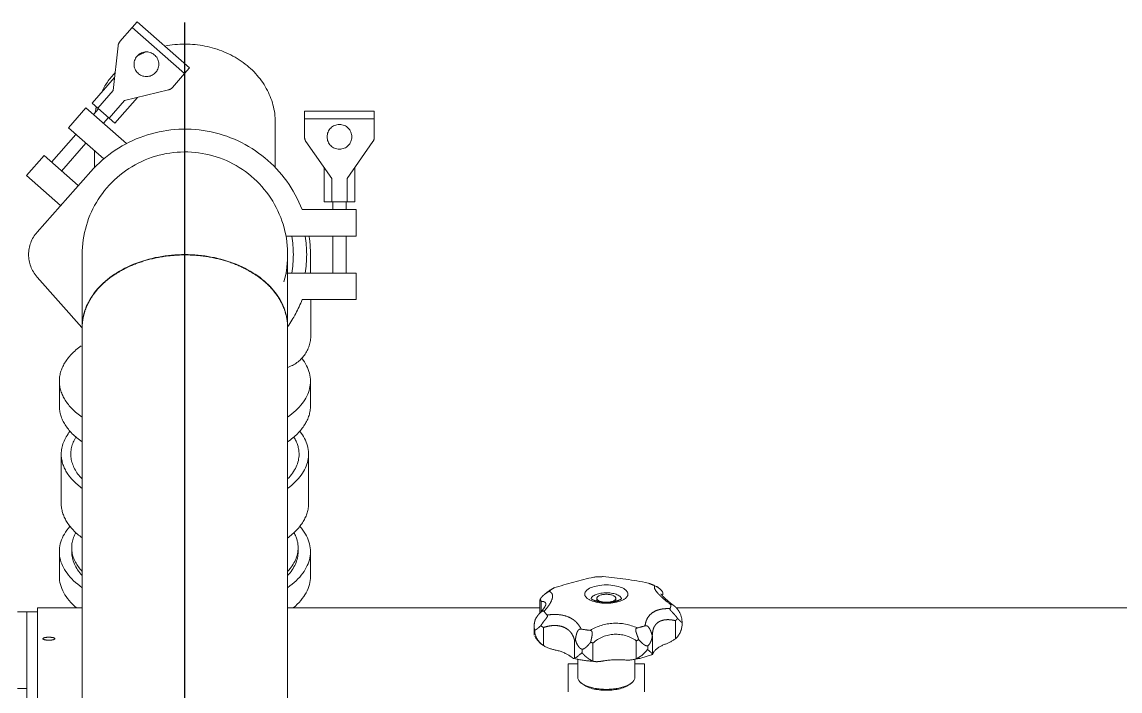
# Model space of a CAD drawing. Extents: x -681219 to -550379, y -242630 to -158199.
# Drawn here: x -589784 to -589207, y -208203 to -207851 of the extents above; entities that cross this region are included whole.
import ezdxf
from ezdxf.lldxf.tags import DXFTag

# ---------------------------------------------------------------- set-up
doc = ezdxf.new("R2010")
doc.units = 0
doc.header["$LTSCALE"] = 1000
doc.linetypes.add('DASHED2', pattern=[9.525, 6.35, -3.175])
doc.layers.get('0').update_dxf_attribs({"linetype": 'CONTINUOUS'})
doc.layers.add('center', color=253, linetype='CENTER2')
doc.layers.add('future', color=4, linetype='DASHED2', lineweight=0)
tags = doc.linetypes.add('CENTER2', pattern=[28.575, 19.05, -3.175, 3.175, -3.175]).pattern_tags.tags
tags[10:11] = [DXFTag(74, 4), DXFTag(75, 0), DXFTag(340, '0'), DXFTag(46, 0.0), DXFTag(50, 0.0), DXFTag(44, 0.0), DXFTag(45, 0.0)]
tags[8:9] = [DXFTag(74, 4), DXFTag(75, 0), DXFTag(340, '0'), DXFTag(46, 0.0), DXFTag(50, 0.0), DXFTag(44, 0.0), DXFTag(45, 0.0)]
tags[6:7] = [DXFTag(74, 4), DXFTag(75, 0), DXFTag(340, '0'), DXFTag(46, 0.0), DXFTag(50, 0.0), DXFTag(44, 0.0), DXFTag(45, 0.0)]
tags[4:5] = [DXFTag(74, 4), DXFTag(75, 0), DXFTag(340, '0'), DXFTag(46, 0.0), DXFTag(50, 0.0), DXFTag(44, 0.0), DXFTag(45, 0.0)]

# ---------------------------------------------------------------- blocks, each defined once
blk = doc.blocks.new('CYPZ04001A0001XY_A_CYPZ1000_V_1')
at = {"color": 0, "linetype": 'ByBlock', "lineweight": -2}
for p, q in [((712.5, -864.55), (712.5, -492.22)), ((575.5, -634.02), (575.5, -1054.67)), ((683.5, -1054.67), (683.5, -634.02)), ((707, -840.29), (707, -907)), ((388, -877.69), (388, -862.9)), ((428, -862.9), (428, -877.69)), ((712.5, -904.9), (712.5, -864.55)), ((712.5, -864.55), (717.5, -864.55)), ((393, -870.51), (393, -879.97)), ((395.62, -866.84), (394.73, -867.55)), ((421.27, -867.55), (420.38, -866.84)), ((423, -880.04), (423, -870.51)), ((383.74, -882.42), (383.74, -892.06)), ((393, -877.69), (388, -877.69)), ((392.27, -880.22), (392.27, -889.71)), ((414.89, -878.93), (413.41, -878.82)), ((415.09, -888.52), (415.09, -879.04)), ((428, -877.69), (423, -877.69)), ((424.68, -880.42), (424.68, -889.9)), ((386.27, -887.13), (386.27, -885.32)), ((386.27, -885.32), (386.27, -885.32)), ((386.32, -887.12), (386.27, -887.13)), ((386.27, -887.13), (386.27, -887.13)), ((420.71, -883.48), (420.7, -883.48)), ((420.76, -885.3), (420.7, -885.29)), ((420.7, -885.29), (420.71, -885.29)), ((420.71, -885.29), (420.71, -883.48)), ((441.1, -896.7), (441.1, -887.23)), ((371.7, -890.81), (371.7, -900.3)), ((445.58, -893.71), (445.57, -893.71)), ((445.58, -895.53), (445.58, -893.71)), ((445.94, -897.36), (445.94, -892.75)), ((368.19, -897.99), (368.19, -899.9)), ((368.2, -899.65), (368.2, -897.84)), ((368.2, -899.66), (368.2, -899.65)), ((445.57, -895.53), (445.58, -895.53)), ((445.6, -895.55), (445.57, -895.53)), ((442.18, -910.4), (442.18, -905.15)), ((442.9, -910.88), (442.9, -904.23)), ((707, -904.9), (712.5, -904.9)), ((712.5, -905), (707, -905)), ((712.5, -904.9), (712.5, -905)), ((712.5, -904.9), (717.5, -904.9)), ((34.9, -907), (371.34, -907)), ((403, -910.54), (403, -912.09)), ((413, -912.09), (413, -910.58)), ((442.9, -907), (575.5, -907)), ((683.5, -907), (707, -907)), ((381.2, -917.96), (382.57, -918.59)), ((563.5, -923.65), (563.5, -936.64)), ((695.5, -936.64), (695.5, -923.65)), ((570, -936.53), (570, -938.69)), ((689, -938.69), (689, -936.53)), ((564.5, -961.92), (564.5, -987.9)), ((694.5, -987.9), (694.5, -961.92)), ((563.5, -1013.28), (563.5, -1026.27)), ((695.5, -1026.27), (695.5, -1013.28)), ((563.4, -1069.16), (563.31, -1050.52)), ((575.5, -1054.48), (575.5, -1092.85)), ((683.5, -1092.85), (683.5, -1054.48)), ((707.18, -1081.04), (683.72, -1054.54)), ((567.9, -1069.16), (539.5, -1069.16)), ((539.5, -1069.16), (539.5, -1083.16)), ((539.5, -1083.16), (576.38, -1083.16)), ((544.77, -1083.16), (544.77, -1102.55)), ((551.77, -1102.55), (551.77, -1083.16)), ((563.5, -1093.14), (563.46, -1083.16)), ((576.38, -1102.55), (539.5, -1102.55)), ((539.5, -1102.55), (539.5, -1116.55)), ((678.93, -1136.59), (707.18, -1104.67)), ((539.5, -1116.55), (567.9, -1116.55)), ((544.77, -1116.55), (544.77, -1120.55)), ((551.77, -1120.55), (551.77, -1116.55)), ((694.82, -1118.63), (712.79, -1134.38)), ((540.27, -1120.55), (544.27, -1120.55)), ((540.27, -1138.55), (540.27, -1120.55)), ((544.27, -1120.55), (552.27, -1120.55)), ((544.27, -1120.55), (544.27, -1132.84)), ((552.27, -1120.55), (556.27, -1120.55)), ((552.27, -1132.84), (552.27, -1120.55)), ((556.27, -1120.55), (556.27, -1138.55)), ((703.56, -1144.91), (685.55, -1129.11)), ((530.67, -1152.26), (544.27, -1132.84)), ((552.27, -1132.84), (565.88, -1152.26)), ((694.33, -1136.81), (681.54, -1151.39)), ((712.79, -1134.38), (703.56, -1144.91)), ((582, -1138.68), (582, -1162.41)), ((677, -1147.41), (677, -1138.68)), ((686.8, -1156.01), (699.59, -1141.43)), ((672.19, -1143.19), (690.77, -1159.49)), ((681.54, -1170.01), (660.19, -1151.29)), ((529.95, -1164.29), (529.95, -1154.56)), ((566.6, -1154.56), (566.6, -1164.29)), ((690.77, -1159.49), (681.54, -1170.01)), ((529.95, -1168.29), (529.95, -1164.29)), ((529.95, -1164.29), (566.6, -1164.29)), ((566.6, -1164.29), (566.6, -1168.29)), ((654.42, -1175.49), (666.29, -1161.96)), ((669.3, -1164.6), (661.19, -1173.83)), ((666.29, -1161.96), (669.3, -1164.6)), ((675.31, -1169.87), (669.3, -1164.6)), ((672.31, -1161.92), (669.67, -1164.93)), ((566.6, -1168.29), (529.95, -1168.29)), ((667.21, -1179.11), (675.31, -1169.87)), ((674.94, -1169.54), (677.57, -1166.54)), ((675.31, -1169.87), (678.32, -1172.51)), ((661.19, -1173.83), (638.16, -1179.47)), ((678.32, -1172.51), (666.45, -1186.04)), ((636.1, -1180.72), (629.68, -1188.04)), ((664.63, -1202.68), (667.21, -1179.11)), ((627.05, -1191.05), (629.68, -1188.04)), ((629.68, -1188.04), (657.24, -1212.21)), ((654.6, -1215.21), (627.05, -1191.05)), ((657.24, -1212.21), (663.66, -1204.88)), ((657.24, -1212.21), (654.6, -1215.21))]:
    blk.add_line(p, q, dxfattribs=at)
for centre in [(548.27, -1154.79), (649.73, -1192.98)]:
    blk.add_circle(centre, 6.5, dxfattribs=at)
for centre, radius, start, end in [((377.11, -879.8), 7.17, 322.60752, 338.0984), ((398.52, -917.68), 38.05, 98.66035, 112.88696), ((399.36, -894.55), 15.99, 116.31754, 144.64482), ((396.83, -895.87), 16.3, 81.94898, 106.24985), ((412.56, -928.51), 49.63, 76.48469, 87.31049), ((448.23, -914.54), 41.46, 124.6066, 131.4934), ((384.75, -908.6), 22.06, 108.87558, 126.25986), ((402.94, -874.89), 18.26, 234.22939, 311.71441), ((442.32, -826.16), 68.05, 246.41871, 247.46473), ((430.84, -905.05), 20.57, 60.06108, 80.06375), ((434.82, -896.34), 11.07, 13.72874, 55.43668), ((433.34, -898.85), 13.98, 28.54123, 54.51855), ((378.33, -898.5), 10.15, 130.78145, 176.12274), ((456.67, -1027.8), 152.37, 115.00214, 115.54349), ((423.73, -888.81), 1.45, 291.25261, 311.32061), ((375.63, -901.4), 7.64, 166.60453, 166.80383), ((380.67, -899.12), 12.49, 182.43524, 207.92991), ((370.2, -896.06), 1.66, 142.39206, 177.15715), ((382.89, -913.38), 17.22, 130.5401, 135.99114), ((402.94, -872.42), 26.54, 245.05771, 300.86835), ((427.27, -916.64), 24.27, 51.33984, 55.24734), ((435.29, -913.76), 7.68, 15.1231, 26.00796), ((384.71, -915.23), 6.43, 166.1594, 178.75644), ((385.07, -911.24), 7.81, 209.59643, 250.78223), ((357.12, -669.84), 259.8, 282.77417, 287.58204), ((430.09, -909.35), 9.83, 301.98384, 304.06775), ((420.79, -890.88), 30.48, 298.83946, 309.5285), ((420.79, -890.88), 30.48, 310.84595, 312.15283), ((424.3, -737.19), 186.84, 258.17558, 265.51349), ((581.14, -1050.44), 17.83, 107.88595, 180.25228), ((629.5, -1092.85), 66, 144.90165, 158.95847), ((629.5, -1092.85), 54, 164.64149, 0), ((629.5, -1092.85), 64, 171.28529, 188.71471), ((629.5, -1092.85), 57, 170.2051, 189.7949), ((693.83, -1092.85), 17.83, 318.49538, 41.50462), ((629.5, -1092.85), 66, 180.25228, 188.44867), ((629.5, -1092.85), 54, 0, 1.69512), ((629.5, -1092.85), 66, 201.04153, 318.49538), ((533.95, -1154.56), 4, 145, 180), ((562.6, -1154.56), 4, 0, 35), ((639.11, -1183.36), 4, 103.74766, 138.74766), ((660.65, -1202.25), 4, 318.74766, 353.74766)]:
    blk.add_arc(centre, radius, start, end, dxfattribs=at)
for centre, major_axis, ratio, start_param, end_param in [((408, -870.51), (-15, 0), 0.422618, 3.141593, 6.283185), ((408, -869.6), (-14, 0), 0.422618, 3.626705, 5.798073), ((401.62, -871.14), (-20.48, 0), 0.422618, 1.448124, 1.937208), ((444.76, -877.33), (-20.48, 0), 0.422618, 0.550526, 1.03961), ((363.28, -881.54), (20.48, 0), 0.422618, 5.487314, 5.976398), ((408, -909.11), (-34, 0), 0.422618, -1.072531, -0.927725), ((408, -909.11), (34, 0), 0.422618, 1.171463, 1.31627), ((408, -909.11), (34, 0), 0.422618, 0.273865, 0.418672), ((408, -909.11), (-34, 0), 0.422618, 6.108252, 6.253059), ((408, -911.59), (-8, 0), 0.422618, 6.279753, 6.283185), ((408, -911.59), (-8, 0), 0.422618, 0, 3.082061), ((629.5, -923.65), (66, 0), 0.5, 2.612713, 3.141593), ((629.5, -923.65), (-66, 0), 0.5, 3.141593, 3.670472), ((408, -909.11), (34, 0), 0.422618, -0.623732, -0.478926), ((408, -909.11), (-34, 0), 0.422618, 0.722664, 0.867471), ((408, -909.11), (34, 0), 0.422618, 4.761855, 4.906662), ((629.5, -936.64), (66, 0), 0.5, 2.529038, 3.555927), ((629.5, -936.64), (-66, 0), 0.5, 2.727258, 3.754147), ((629.5, -936.53), (-59.5, 0), 0.5, 5.848494, 6.283185), ((629.5, -938.69), (-59.5, 0), 0.5, 5.849833, 6.283185), ((629.5, -936.53), (-59.5, 0), 0.5, 3.141593, 3.576283), ((629.5, -938.69), (-59.5, 0), 0.5, 2.871927, 3.574945), ((629.5, -938.69), (-59.5, 0), 0.5, 0, 0.269666), ((629.5, -961.92), (65, 0), 0.5, 2.548472, 3.141593), ((629.5, -961.92), (65, 0), 0.5, 0, 0.590308), ((629.5, -987.9), (65, 0), 0.5, 2.551285, 3.521396), ((629.5, -987.9), (-60, 0), 0.5, 5.832158, 6.283185), ((629.5, -987.9), (65, 0), 0.5, 0, 0.590308), ((629.5, -987.9), (-60, 0), 0.5, 2.837888, 3.592619), ((629.5, -987.9), (-60, 0), 0.5, 0, 0.303705), ((629.5, -987.9), (65, 0), 0.5, 5.903382, 6.283185), ((629.5, -1013.28), (66, 0), 0.5, 2.529038, 3.141593), ((629.5, -1013.28), (-66, 0), 0.5, 3.141593, 3.754147), ((629.5, -1026.27), (66, 0), 0.5, 2.529038, 3.515458), ((629.5, -1026.27), (-66, 0), 0.5, 2.54344, 3.754147), ((629.5, -1054.67), (-54, 0), 0.707107, 0, 3.141593), ((629.5, -1162.41), (47.5, 0), 0.866025, 3.141593, 4.937614), ((629.5, -1162.41), (47.5, 0), 0.866025, 6.084332, 6.155949), ((629.5, -1162.41), (47.5, 0), 0.866025, 5.59454, 5.891226), ((629.5, -1162.41), (47.5, 0), 0.866025, 5.161339, 5.26688)]:
    blk.add_ellipse(centre, major_axis=major_axis, ratio=ratio, start_param=start_param, end_param=end_param, dxfattribs=at)
for centre, major_axis in [((408, -914.29), (-11.37, 0)), ((408, -912.09), (5, 0))]:
    blk.add_ellipse(centre, major_axis=major_axis, ratio=0.422618, dxfattribs=at)
for points, knots in [([(386.27, -885.32), (386.27, -885.24), (386.23, -885.18), (386.16, -885.07), (386.12, -885.02), (385.99, -884.88), (385.9, -884.8), (385.63, -884.56), (385.45, -884.41), (384.97, -883.99), (384.68, -883.74), (384.33, -883.4), (384.22, -883.29), (384.04, -883.09), (383.96, -883), (383.78, -882.75), (383.72, -882.62), (383.74, -882.54)], [0, 0, 0, 0, 0.03125, 0.03125, 0.0625, 0.0625, 0.125, 0.125, 0.25, 0.25, 0.5, 0.5, 0.625, 0.625, 0.75, 0.75, 1, 1, 1, 1]), ([(415.09, -879.04), (414.69, -878.89), (414.25, -878.8), (413.31, -878.72), (412.81, -878.73), (411.76, -878.81), (411.22, -878.87), (410.11, -879.04), (409.54, -879.13), (408.96, -879.22)], [0, 0, 0, 0, 0.25, 0.25, 0.5, 0.5, 0.75, 0.75, 1, 1, 1, 1]), ([(420.7, -883.48), (420.7, -883.4), (420.67, -883.32), (420.58, -883.18), (420.53, -883.11), (420.37, -882.92), (420.25, -882.8), (419.9, -882.43), (419.66, -882.2), (418.94, -881.53), (418.45, -881.12), (417.71, -880.55), (417.46, -880.38), (416.97, -880.04), (416.72, -879.88), (416, -879.45), (415.53, -879.21), (415.09, -879.04)], [0, 0, 0, 0, 0.03125, 0.03125, 0.0625, 0.0625, 0.125, 0.125, 0.25, 0.25, 0.5, 0.5, 0.625, 0.625, 0.75, 0.75, 1, 1, 1, 1]), ([(427.3, -881.85), (426.98, -881.63), (426.69, -881.42), (426.28, -881.12), (426.15, -881.02), (425.9, -880.84), (425.78, -880.76), (425.44, -880.54), (425.25, -880.43), (424.92, -880.33), (424.79, -880.34), (424.68, -880.42)], [0, 0, 0, 0, 0.25, 0.25, 0.375, 0.375, 0.5, 0.5, 0.75, 0.75, 1, 1, 1, 1]), ([(383.84, -892.25), (383.9, -891.77), (384, -891.29), (384.24, -890.35), (384.39, -889.87), (384.67, -889.19), (384.77, -888.96), (384.99, -888.53), (385.11, -888.31), (385.38, -887.91), (385.53, -887.72), (385.87, -887.37), (386.06, -887.23), (386.27, -887.13)], [0, 0, 0, 0, 0.25, 0.25, 0.5, 0.5, 0.625, 0.625, 0.75, 0.75, 0.875, 0.875, 1, 1, 1, 1]), ([(386.32, -887.12), (386.55, -887.06), (386.77, -887.07), (387.22, -887.17), (387.43, -887.26), (387.84, -887.47), (388.05, -887.6), (388.43, -887.88), (388.62, -888.03), (389.18, -888.5), (389.55, -888.84), (390.27, -889.56), (390.62, -889.93), (390.97, -890.32)], [0, 0, 0, 0, 0.125, 0.125, 0.25, 0.25, 0.375, 0.375, 0.5, 0.5, 0.75, 0.75, 1, 1, 1, 1]), ([(416.24, -889.01), (416.54, -888.6), (416.85, -888.21), (417.51, -887.45), (417.85, -887.07), (418.39, -886.56), (418.57, -886.39), (418.96, -886.07), (419.15, -885.92), (419.56, -885.66), (419.77, -885.54), (420.22, -885.36), (420.46, -885.3), (420.7, -885.29)], [0, 0, 0, 0, 0.25, 0.25, 0.5, 0.5, 0.625, 0.625, 0.75, 0.75, 0.875, 0.875, 1, 1, 1, 1]), ([(420.76, -885.3), (421.02, -885.35), (421.25, -885.45), (421.69, -885.73), (421.89, -885.9), (422.26, -886.27), (422.42, -886.48), (422.73, -886.9), (422.88, -887.11), (423.28, -887.78), (423.51, -888.24), (423.92, -889.19), (424.1, -889.68), (424.25, -890.16)], [0, 0, 0, 0, 0.125, 0.125, 0.25, 0.25, 0.375, 0.375, 0.5, 0.5, 0.75, 0.75, 1, 1, 1, 1]), ([(371.7, -900.3), (372.58, -900.52), (373.44, -900.68), (374.7, -900.81), (375.12, -900.84), (375.93, -900.85), (376.33, -900.83), (377.48, -900.73), (378.21, -900.59), (379.23, -900.25), (379.55, -900.12), (380.17, -899.82), (380.47, -899.64), (381.3, -899.07), (381.77, -898.62), (382.37, -897.84), (382.56, -897.57), (382.88, -896.99), (383.03, -896.68), (383.4, -895.72), (383.57, -895.03), (383.73, -893.8), (383.76, -893.27), (383.76, -892.73)], [0, 0, 0, 0, 0.125, 0.125, 0.1875, 0.1875, 0.25, 0.25, 0.375, 0.375, 0.4375, 0.4375, 0.5, 0.5, 0.625, 0.625, 0.6875, 0.6875, 0.75, 0.75, 0.875, 0.875, 0.9622846, 0.9622846, 0.9622846, 0.9622846]), ([(383.74, -892.06), (383.74, -892.09), (383.74, -892.11), (383.77, -892.18), (383.8, -892.21), (383.84, -892.25)], [0.1923363, 0.1923363, 0.1923363, 0.1923363, 0.5, 0.5, 1, 1, 1, 1]), ([(383.84, -892.25), (383.98, -892.84), (384.14, -893.42), (384.53, -894.55), (384.76, -895.1), (385.17, -895.9), (385.31, -896.16), (385.64, -896.67), (385.82, -896.91), (386.14, -897.23), (386.26, -897.33), (386.51, -897.5), (386.65, -897.57), (386.94, -897.66), (387.08, -897.68), (387.36, -897.67), (387.49, -897.65), (387.61, -897.61)], [0, 0, 0, 0, 0.25, 0.25, 0.5, 0.5, 0.625, 0.625, 0.75, 0.75, 0.8125, 0.8125, 0.875, 0.875, 0.9375, 0.9375, 1, 1, 1, 1]), ([(391.75, -896.49), (391.89, -896.45), (392.01, -896.41), (392.24, -896.28), (392.34, -896.2), (392.48, -895.99), (392.53, -895.87), (392.58, -895.62), (392.58, -895.48), (392.56, -895.22), (392.54, -895.08), (392.49, -894.81), (392.46, -894.67), (392.35, -894.26), (392.26, -893.98), (392.08, -893.43), (391.98, -893.15), (391.78, -892.59), (391.68, -892.31), (391.38, -891.46), (391.17, -890.89), (390.97, -890.32)], [0, 0, 0, 0, 0.0625, 0.0625, 0.125, 0.125, 0.1875, 0.1875, 0.25, 0.25, 0.3125, 0.3125, 0.375, 0.375, 0.5, 0.5, 0.625, 0.625, 0.75, 0.75, 1, 1, 1, 1]), ([(416.24, -889.01), (416.1, -889.6), (415.96, -890.19), (415.72, -891.35), (415.6, -891.92), (415.47, -892.77), (415.44, -893.06), (415.4, -893.62), (415.39, -893.9), (415.46, -894.3), (415.49, -894.42), (415.6, -894.67), (415.67, -894.79), (415.87, -894.98), (416, -895.05), (416.27, -895.16), (416.41, -895.19), (416.56, -895.2)], [0, 0, 0, 0, 0.25, 0.25, 0.5, 0.5, 0.625, 0.625, 0.75, 0.75, 0.8125, 0.8125, 0.875, 0.875, 0.9375, 0.9375, 1, 1, 1, 1]), ([(421.22, -895.87), (421.36, -895.89), (421.51, -895.91), (421.81, -895.88), (421.95, -895.85), (422.24, -895.73), (422.37, -895.65), (422.6, -895.45), (422.7, -895.34), (422.88, -895.1), (422.96, -894.98), (423.11, -894.72), (423.17, -894.59), (423.35, -894.2), (423.46, -893.93), (423.64, -893.37), (423.72, -893.09), (423.86, -892.52), (423.93, -892.23), (424.1, -891.36), (424.19, -890.76), (424.25, -890.16)], [0, 0, 0, 0, 0.0625, 0.0625, 0.125, 0.125, 0.1875, 0.1875, 0.25, 0.25, 0.3125, 0.3125, 0.375, 0.375, 0.5, 0.5, 0.625, 0.625, 0.75, 0.75, 1, 1, 1, 1]), ([(424.68, -889.9), (424.78, -890.3), (424.89, -890.69), (425.15, -891.44), (425.3, -891.81), (425.81, -892.87), (426.21, -893.52), (426.93, -894.42), (427.19, -894.71), (427.75, -895.25), (428.05, -895.5), (428.99, -896.2), (429.69, -896.59), (431.21, -897.22), (432.01, -897.44), (433.27, -897.65), (433.7, -897.7), (434.58, -897.76), (435.04, -897.77), (436.41, -897.74), (437.34, -897.63), (439.21, -897.27), (440.15, -897.02), (441.1, -896.7)], [0, 0, 0, 0, 0.0625, 0.0625, 0.125, 0.125, 0.25, 0.25, 0.3125, 0.3125, 0.375, 0.375, 0.5, 0.5, 0.625, 0.625, 0.6875, 0.6875, 0.75, 0.75, 0.875, 0.875, 1, 1, 1, 1]), ([(445.94, -892.73), (445.94, -892.81), (445.93, -892.89), (445.89, -893.1), (445.85, -893.21), (445.77, -893.4), (445.73, -893.46), (445.68, -893.55), (445.66, -893.58), (445.64, -893.63), (445.63, -893.65), (445.61, -893.68), (445.6, -893.7), (445.6, -893.74)], [0.6559982, 0.6559982, 0.6559982, 0.6559982, 0.75, 0.75, 0.875, 0.875, 0.9375, 0.9375, 0.96875, 0.96875, 0.984375, 0.984375, 1, 1, 1, 1]), ([(701, -891.6), (701.84, -891.6), (702.66, -891.51), (703.83, -891.23), (704.17, -891.03), (704.18, -890.63), (703.84, -890.42), (702.65, -890.13), (701.83, -890.04), (700.17, -890.04), (699.34, -890.13), (698.17, -890.42), (697.83, -890.62), (697.82, -891.03), (698.17, -891.23), (699.34, -891.51), (700.16, -891.6), (701, -891.6)], [0, 0, 0, 0, 0.125, 0.125, 0.25, 0.25, 0.375, 0.375, 0.5, 0.5, 0.625, 0.625, 0.75, 0.75, 0.875, 0.875, 1, 1, 1, 1]), ([(368.2, -899.63), (368.23, -899.52), (368.28, -899.48), (368.39, -899.46), (368.46, -899.49), (368.61, -899.59), (368.69, -899.66), (368.87, -899.83), (368.96, -899.92), (369.26, -900.21), (369.48, -900.43), (369.96, -900.91), (370.22, -901.16), (370.51, -901.42)], [0, 0, 0, 0, 0.125, 0.125, 0.25, 0.25, 0.375, 0.375, 0.5, 0.5, 0.75, 0.75, 1, 1, 1, 1]), ([(387.61, -897.61), (387.54, -898.34), (387.4, -899.04), (387, -900.37), (386.73, -901.01), (385.75, -902.76), (384.84, -903.75), (383.1, -904.95), (382.46, -905.29), (381.1, -905.86), (380.37, -906.09), (378.84, -906.43), (378.03, -906.54), (376.75, -906.63), (376.31, -906.65), (375.42, -906.65), (374.98, -906.63), (374.52, -906.61)], [0, 0, 0, 0, 0.125, 0.125, 0.25, 0.25, 0.5, 0.5, 0.625, 0.625, 0.75, 0.75, 0.875, 0.875, 0.9375, 0.9375, 1, 1, 1, 1]), ([(439.06, -903.27), (438.05, -903.42), (437.05, -903.52), (435.08, -903.59), (434.1, -903.57), (431.3, -903.32), (429.57, -902.91), (427.19, -901.93), (426.46, -901.54), (425.43, -900.88), (425.1, -900.65), (424.47, -900.15), (424.17, -899.89), (422.76, -898.55), (421.87, -897.29), (421.22, -895.87)], [0, 0, 0, 0, 0.125, 0.125, 0.25, 0.25, 0.5, 0.5, 0.625, 0.625, 0.6875, 0.6875, 0.75, 0.75, 1, 1, 1, 1]), ([(442.43, -897.69), (442.12, -898.19), (441.79, -898.68), (441.09, -899.65), (440.72, -900.13), (440.15, -900.84), (439.96, -901.08), (439.58, -901.55), (439.4, -901.79), (439.16, -902.15), (439.08, -902.28), (438.96, -902.52), (438.92, -902.64), (438.88, -902.87), (438.89, -902.97), (438.95, -903.14), (439, -903.21), (439.06, -903.27)], [0, 0, 0, 0, 0.25, 0.25, 0.5, 0.5, 0.625, 0.625, 0.75, 0.75, 0.8125, 0.8125, 0.875, 0.875, 0.9375, 0.9375, 1, 1, 1, 1]), ([(442.43, -897.69), (442.74, -897.41), (443.04, -897.14), (443.62, -896.63), (443.9, -896.39), (444.29, -896.06), (444.42, -895.95), (444.67, -895.76), (444.79, -895.68), (445.03, -895.55), (445.15, -895.49), (445.37, -895.45), (445.48, -895.46), (445.57, -895.53)], [0, 0, 0, 0, 0.25, 0.25, 0.5, 0.5, 0.625, 0.625, 0.75, 0.75, 0.875, 0.875, 1, 1, 1, 1]), ([(445.6, -895.55), (445.69, -895.66), (445.75, -895.83), (445.86, -896.22), (445.89, -896.44), (445.93, -896.89), (445.94, -897.13), (445.94, -897.62), (445.93, -897.86), (445.87, -898.6), (445.8, -899.09), (445.59, -900.08), (445.46, -900.58), (445.3, -901.06)], [0, 0, 0, 0, 0.125, 0.125, 0.25, 0.25, 0.375, 0.375, 0.5, 0.5, 0.75, 0.75, 1, 1, 1, 1]), ([(369.64, -904.97), (369.95, -905.48), (370.29, -905.95), (371.02, -906.85), (371.42, -907.28), (372.05, -907.86), (372.27, -908.05), (372.72, -908.4), (372.95, -908.55), (373.29, -908.74), (373.4, -908.79), (373.61, -908.87), (373.7, -908.9), (373.86, -908.9), (373.92, -908.88), (373.99, -908.8), (374.01, -908.74), (374.02, -908.67)], [0, 0, 0, 0, 0.25, 0.25, 0.5, 0.5, 0.625, 0.625, 0.75, 0.75, 0.8125, 0.8125, 0.875, 0.875, 0.9375, 0.9375, 1, 1, 1, 1]), ([(374.52, -906.61), (374.55, -906.54), (374.56, -906.47), (374.55, -906.3), (374.52, -906.2), (374.41, -905.98), (374.34, -905.87), (374.17, -905.64), (374.07, -905.53), (373.87, -905.3), (373.77, -905.19), (373.56, -904.97), (373.45, -904.86), (373.13, -904.54), (372.92, -904.33), (372.51, -903.89), (372.3, -903.67), (371.91, -903.23), (371.72, -903.01), (371.17, -902.34), (370.83, -901.88), (370.51, -901.42)], [0, 0, 0, 0, 0.0625, 0.0625, 0.125, 0.125, 0.1875, 0.1875, 0.25, 0.25, 0.3125, 0.3125, 0.375, 0.375, 0.5, 0.5, 0.625, 0.625, 0.75, 0.75, 1, 1, 1, 1]), ([(438.17, -915.73), (437.98, -915.66), (437.79, -915.59), (437.46, -915.41), (437.3, -915.31), (436.89, -914.98), (436.67, -914.72), (436.37, -914.11), (436.28, -913.77), (436.24, -913), (436.28, -912.57), (436.62, -911.17), (437.11, -910.12), (438.21, -908.38), (438.64, -907.77), (439.61, -906.52), (440.15, -905.88), (440.73, -905.22)], [0, 0, 0, 0, 0.0625, 0.0625, 0.125, 0.125, 0.25, 0.25, 0.375, 0.375, 0.5, 0.5, 0.75, 0.75, 0.875, 0.875, 1, 1, 1, 1]), ([(439.77, -908.97), (439.78, -908.99), (439.75, -908.61), (440.47, -907.37), (441.76, -905.54), (443, -904.26), (443.49, -903.76)], [0.1181498, 0.1181498, 0.1181498, 0.1181498, 0.290711, 0.5349035, 0.8451847, 1, 1, 1, 1]), ([(440.73, -905.22), (440.77, -905.28), (440.83, -905.34), (440.97, -905.4), (441.06, -905.42), (441.27, -905.4), (441.39, -905.37), (441.63, -905.26), (441.75, -905.2), (441.99, -905.05), (442.11, -904.97), (442.35, -904.79), (442.46, -904.7), (442.79, -904.4), (443.01, -904.2), (443.42, -903.76), (443.62, -903.54), (444, -903.07), (444.18, -902.83), (444.7, -902.1), (445.02, -901.59), (445.3, -901.06)], [0, 0, 0, 0, 0.0625, 0.0625, 0.125, 0.125, 0.1875, 0.1875, 0.25, 0.25, 0.3125, 0.3125, 0.375, 0.375, 0.5, 0.5, 0.625, 0.625, 0.75, 0.75, 1, 1, 1, 1]), ([(372.51, -908.25), (372.64, -908.34), (374.04, -909.34), (376.27, -911.18), (378.46, -913.21), (379.22, -914.23), (379.34, -914.4), (379.34, -914.39)], [0, 0, 0, 0, 0.0224668, 0.2818123, 0.5145835, 0.7145087, 0.795614, 0.795614, 0.795614, 0.795614]), ([(374.02, -908.67), (375.58, -909.85), (376.97, -910.97), (378.48, -912.29), (378.77, -912.55), (379.33, -913.06), (379.59, -913.32), (380.34, -914.05), (380.77, -914.52), (381.9, -915.84), (382.38, -916.59), (382.72, -917.51), (382.76, -917.78), (382.73, -918.25), (382.64, -918.45), (382.5, -918.61)], [0, 0, 0, 0, 0.25, 0.25, 0.3125, 0.3125, 0.375, 0.375, 0.5, 0.5, 0.75, 0.75, 0.875, 0.875, 1, 1, 1, 1]), ([(399.92, -911.99), (399.94, -911.99), (400.05, -911.78), (401.08, -911.14), (402.93, -910.48), (405.57, -910), (408.75, -909.87), (411.82, -910.2), (414.2, -910.84), (415.63, -911.53), (416.07, -911.95), (416.08, -911.98), (416.08, -911.98)], [0.0888836, 0.0888836, 0.0888836, 0.0888836, 0.1586859, 0.2360703, 0.3203656, 0.4173024, 0.5231431, 0.6323789, 0.7278613, 0.8112763, 0.8850689, 0.9114357, 0.9114357, 0.9114357, 0.9114357]), ([(442.7, -911.76), (442.45, -912.15), (442.17, -912.51), (441.54, -913.21), (441.2, -913.54), (440.62, -914.02), (440.42, -914.18), (439.99, -914.49), (439.76, -914.65), (439.4, -914.89), (439.27, -914.97), (439.01, -915.13), (438.88, -915.22), (438.64, -915.39), (438.52, -915.46), (438.33, -915.61), (438.25, -915.67), (438.17, -915.73)], [0, 0, 0, 0, 0.25, 0.25, 0.5, 0.5, 0.625, 0.625, 0.75, 0.75, 0.8125, 0.8125, 0.875, 0.875, 0.9375, 0.9375, 1, 1, 1, 1]), ([(439.74, -908.69), (439.74, -908.83), (439.75, -908.97), (439.82, -909.42), (439.95, -909.68), (440.26, -909.99), (440.38, -910.08), (440.66, -910.23), (440.81, -910.29), (441.32, -910.41), (441.73, -910.43), (442.18, -910.4)], [0.5769264, 0.5769264, 0.5769264, 0.5769264, 0.625, 0.625, 0.75, 0.75, 0.8125, 0.8125, 0.875, 0.875, 1, 1, 1, 1]), ([(442.7, -911.76), (442.78, -911.56), (442.84, -911.37), (442.89, -911.08), (442.9, -910.98), (442.9, -910.88)], [0, 0, 0, 0, 0.25, 0.25, 0.3797908, 0.3797908, 0.3797908, 0.3797908])]:
    blk.add_open_spline(points, degree=3, knots=knots, dxfattribs=at)
for points in [[(386.32, -885.3), (386.29, -885.31), (386.27, -885.32)], [(386.27, -887.13), (386.29, -887.12), (386.32, -887.12)], [(420.76, -883.49), (420.73, -883.48), (420.71, -883.48)], [(420.71, -885.29), (420.73, -885.3), (420.76, -885.3)], [(445.6, -893.74), (445.59, -893.73), (445.58, -893.71)], [(368.2, -897.82), (368.2, -897.83), (368.2, -897.84)], [(368.2, -899.65), (368.2, -899.64), (368.2, -899.63)], [(445.58, -895.53), (445.59, -895.54), (445.6, -895.55)]]:
    blk.add_open_spline(points, degree=2, dxfattribs=at)
blk.add_rational_spline([(575.5, -1054.53), (575.62, -1130.85), (683.5, -1130.73), (683.5, -1054.48)], [0.998929286326, 0.333333524609, 0.333690429167, 1], degree=3, dxfattribs=at)
at = {"layer": 'center', "ltscale": 17.201947}
blk.add_line((629.5, -161.11), (629.5, -1214.93), dxfattribs=at)

msp = doc.modelspace()

# ---------------------------------------------------------------- block references
at = {"layer": 'future', "rotation": 180}
msp.add_blockref('CYPZ04001A0001XY_A_CYPZ1000_V_1', (-589068.721, -209066.6983), dxfattribs=at)

doc.saveas('drawing.dxf')
